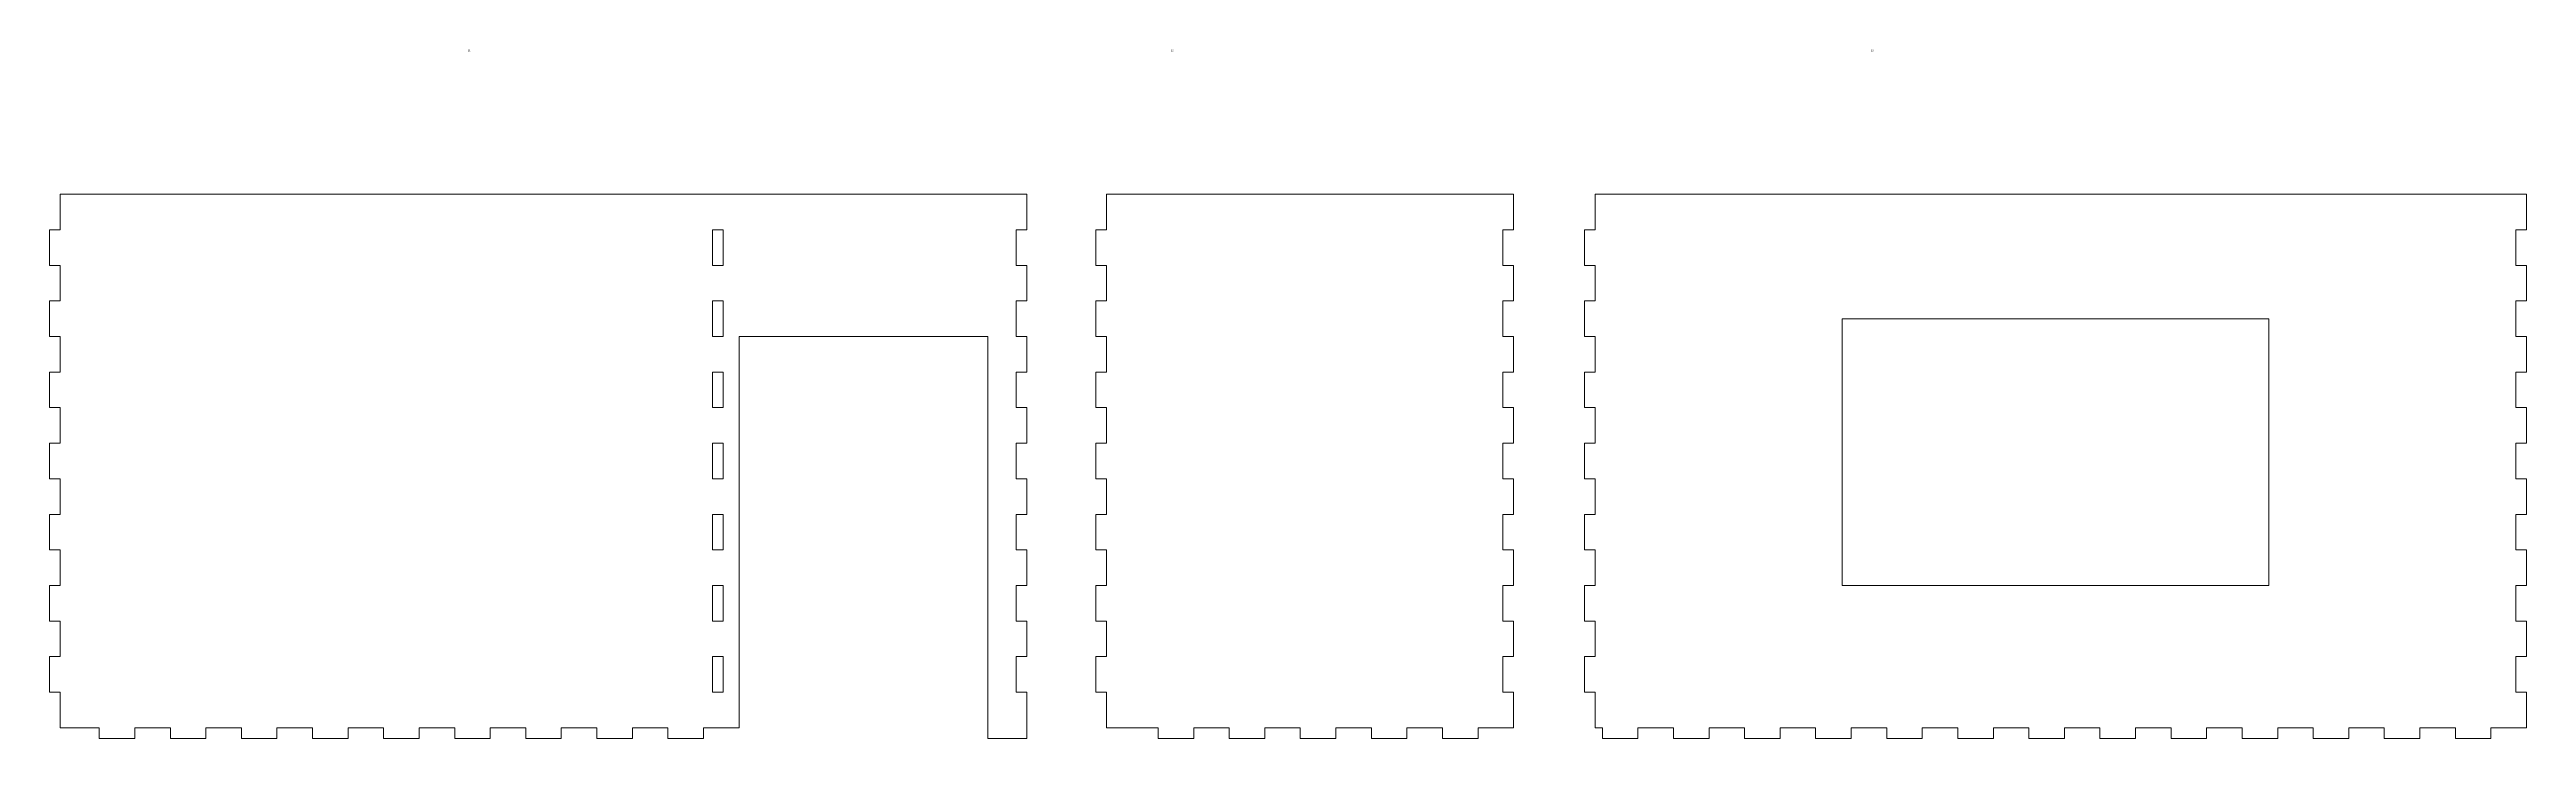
# Model space of a CAD drawing. Header units: millimetres. Extents: x -15307 to -8200, y 7864 to 9694.
# Drawn here: x -10444 to -9747, y 8051 to 8245 of the extents above; entities that cross this region are included whole.
import ezdxf

# ---------------------------------------------------------------- set-up
doc = ezdxf.new("R2010")
doc.units = ezdxf.units.MM
doc.layers.add('A-DETL-THIN', color=151, linetype='Continuous', lineweight=9)
doc.layers.add('G-ANNO-TEXT', color=231, linetype='Continuous', lineweight=9)
doc.styles.add('Arial', font='arial.ttf', dxfattribs={"height": 0.491766})

msp = doc.modelspace()

# ---------------------------------------------------------------- linework, layer by layer
at = {"layer": 'A-DETL-THIN'}
for p, q in [((-10440.64, 8204.42), (-10440.64, 8194.42)), ((-10168.64, 8204.42), (-10440.64, 8204.42)), ((-10440.64, 8194.42), (-10440.64, 8204.42)), ((-10168.64, 8204.42), (-10168.64, 8194.42)), ((-10168.64, 8194.42), (-10168.64, 8204.42)), ((-10146.21, 8204.42), (-10146.21, 8194.42)), ((-10146.21, 8204.42), (-10031.71, 8204.42)), ((-10146.21, 8194.42), (-10146.21, 8204.42)), ((-10031.71, 8204.42), (-10031.71, 8194.42)), ((-10031.71, 8194.42), (-10031.71, 8204.42)), ((-10008.71, 8204.42), (-10008.71, 8194.42)), ((-9746.71, 8204.42), (-10008.71, 8204.42)), ((-10008.71, 8194.42), (-10008.71, 8204.42)), ((-9746.71, 8204.42), (-9746.71, 8194.42)), ((-9746.71, 8194.42), (-9746.71, 8204.42)), ((-10440.64, 8194.42), (-10443.64, 8194.42)), ((-10443.64, 8194.42), (-10443.64, 8184.42)), ((-10254.14, 8194.42), (-10257.14, 8194.42)), ((-10257.14, 8194.42), (-10257.14, 8184.42)), ((-10254.14, 8194.42), (-10254.14, 8184.42)), ((-10168.64, 8194.42), (-10171.64, 8194.42)), ((-10171.64, 8194.42), (-10171.64, 8184.42)), ((-10146.21, 8194.42), (-10149.21, 8194.42)), ((-10149.21, 8194.42), (-10149.21, 8184.42)), ((-10031.71, 8194.42), (-10034.71, 8194.42)), ((-10034.71, 8194.42), (-10034.71, 8184.42)), ((-10008.71, 8194.42), (-10011.71, 8194.42)), ((-10011.71, 8194.42), (-10011.71, 8184.42)), ((-9746.71, 8194.42), (-9749.71, 8194.42)), ((-9749.71, 8194.42), (-9749.71, 8184.42)), ((-10440.64, 8184.42), (-10443.64, 8184.42)), ((-10440.64, 8174.42), (-10440.64, 8184.42)), ((-10254.14, 8184.42), (-10257.14, 8184.42)), ((-10168.64, 8184.42), (-10171.64, 8184.42)), ((-10168.64, 8174.42), (-10168.64, 8184.42)), ((-10146.21, 8184.42), (-10149.21, 8184.42)), ((-10146.21, 8174.42), (-10146.21, 8184.42)), ((-10031.71, 8184.42), (-10034.71, 8184.42)), ((-10031.71, 8174.42), (-10031.71, 8184.42)), ((-10008.71, 8184.42), (-10011.71, 8184.42)), ((-10008.71, 8174.42), (-10008.71, 8184.42)), ((-9746.71, 8184.42), (-9749.71, 8184.42)), ((-9746.71, 8174.42), (-9746.71, 8184.42)), ((-10440.64, 8174.42), (-10443.64, 8174.42)), ((-10443.64, 8174.42), (-10443.64, 8164.42)), ((-10254.14, 8174.42), (-10257.14, 8174.42)), ((-10257.14, 8174.42), (-10257.14, 8164.42)), ((-10254.14, 8174.42), (-10254.14, 8164.42)), ((-10168.64, 8174.42), (-10171.64, 8174.42)), ((-10171.64, 8174.42), (-10171.64, 8164.42)), ((-10146.21, 8174.42), (-10149.21, 8174.42)), ((-10149.21, 8174.42), (-10149.21, 8164.42)), ((-10031.71, 8174.42), (-10034.71, 8174.42)), ((-10034.71, 8174.42), (-10034.71, 8164.42)), ((-10008.71, 8174.42), (-10011.71, 8174.42)), ((-10011.71, 8174.42), (-10011.71, 8164.42)), ((-9819.21, 8169.42), (-9939.21, 8169.42)), ((-9939.21, 8169.42), (-9939.21, 8094.42)), ((-9819.21, 8094.42), (-9819.21, 8169.42)), ((-9746.71, 8174.42), (-9749.71, 8174.42)), ((-9749.71, 8174.42), (-9749.71, 8164.42)), ((-10440.64, 8164.42), (-10443.64, 8164.42)), ((-10440.64, 8154.42), (-10440.64, 8164.42)), ((-10254.14, 8164.42), (-10257.14, 8164.42)), ((-10249.64, 8164.42), (-10249.64, 8054.42)), ((-10249.64, 8164.42), (-10179.64, 8164.42)), ((-10179.64, 8164.42), (-10179.64, 8051.42)), ((-10168.64, 8164.42), (-10171.64, 8164.42)), ((-10168.64, 8154.42), (-10168.64, 8164.42)), ((-10146.21, 8164.42), (-10149.21, 8164.42)), ((-10146.21, 8154.42), (-10146.21, 8164.42)), ((-10031.71, 8164.42), (-10034.71, 8164.42)), ((-10031.71, 8154.42), (-10031.71, 8164.42)), ((-10008.71, 8164.42), (-10011.71, 8164.42)), ((-10008.71, 8154.42), (-10008.71, 8164.42)), ((-9746.71, 8164.42), (-9749.71, 8164.42)), ((-9746.71, 8154.42), (-9746.71, 8164.42)), ((-10440.64, 8154.42), (-10443.64, 8154.42)), ((-10443.64, 8154.42), (-10443.64, 8144.42)), ((-10254.14, 8154.42), (-10257.14, 8154.42)), ((-10257.14, 8154.42), (-10257.14, 8144.42)), ((-10254.14, 8154.42), (-10254.14, 8144.42)), ((-10168.64, 8154.42), (-10171.64, 8154.42)), ((-10171.64, 8154.42), (-10171.64, 8144.42)), ((-10146.21, 8154.42), (-10149.21, 8154.42)), ((-10149.21, 8154.42), (-10149.21, 8144.42)), ((-10031.71, 8154.42), (-10034.71, 8154.42)), ((-10034.71, 8154.42), (-10034.71, 8144.42)), ((-10008.71, 8154.42), (-10011.71, 8154.42)), ((-10011.71, 8154.42), (-10011.71, 8144.42)), ((-9746.71, 8154.42), (-9749.71, 8154.42)), ((-9749.71, 8154.42), (-9749.71, 8144.42)), ((-10440.64, 8144.42), (-10443.64, 8144.42)), ((-10440.64, 8134.42), (-10440.64, 8144.42)), ((-10254.14, 8144.42), (-10257.14, 8144.42)), ((-10168.64, 8144.42), (-10171.64, 8144.42)), ((-10168.64, 8134.42), (-10168.64, 8144.42)), ((-10146.21, 8144.42), (-10149.21, 8144.42)), ((-10146.21, 8134.42), (-10146.21, 8144.42)), ((-10031.71, 8144.42), (-10034.71, 8144.42)), ((-10031.71, 8134.42), (-10031.71, 8144.42)), ((-10008.71, 8144.42), (-10011.71, 8144.42)), ((-10008.71, 8134.42), (-10008.71, 8144.42)), ((-9746.71, 8144.42), (-9749.71, 8144.42)), ((-9746.71, 8134.42), (-9746.71, 8144.42)), ((-10440.64, 8134.42), (-10443.64, 8134.42)), ((-10443.64, 8134.42), (-10443.64, 8124.42)), ((-10254.14, 8134.42), (-10257.14, 8134.42)), ((-10257.14, 8134.42), (-10257.14, 8124.42)), ((-10254.14, 8134.42), (-10254.14, 8124.42)), ((-10168.64, 8134.42), (-10171.64, 8134.42)), ((-10171.64, 8134.42), (-10171.64, 8124.42)), ((-10146.21, 8134.42), (-10149.21, 8134.42)), ((-10149.21, 8134.42), (-10149.21, 8124.42)), ((-10031.71, 8134.42), (-10034.71, 8134.42)), ((-10034.71, 8134.42), (-10034.71, 8124.42)), ((-10008.71, 8134.42), (-10011.71, 8134.42)), ((-10011.71, 8134.42), (-10011.71, 8124.42)), ((-9746.71, 8134.42), (-9749.71, 8134.42)), ((-9749.71, 8134.42), (-9749.71, 8124.42)), ((-10440.64, 8124.42), (-10443.64, 8124.42)), ((-10440.64, 8114.42), (-10440.64, 8124.42)), ((-10254.14, 8124.42), (-10257.14, 8124.42)), ((-10168.64, 8124.42), (-10171.64, 8124.42)), ((-10168.64, 8114.42), (-10168.64, 8124.42)), ((-10146.21, 8124.42), (-10149.21, 8124.42)), ((-10146.21, 8114.42), (-10146.21, 8124.42)), ((-10031.71, 8124.42), (-10034.71, 8124.42)), ((-10031.71, 8114.42), (-10031.71, 8124.42)), ((-10008.71, 8124.42), (-10011.71, 8124.42)), ((-10008.71, 8114.42), (-10008.71, 8124.42)), ((-9746.71, 8124.42), (-9749.71, 8124.42)), ((-9746.71, 8114.42), (-9746.71, 8124.42)), ((-10440.64, 8114.42), (-10443.64, 8114.42)), ((-10443.64, 8114.42), (-10443.64, 8104.42)), ((-10254.14, 8114.42), (-10257.14, 8114.42)), ((-10257.14, 8114.42), (-10257.14, 8104.42)), ((-10254.14, 8114.42), (-10254.14, 8104.42)), ((-10168.64, 8114.42), (-10171.64, 8114.42)), ((-10171.64, 8114.42), (-10171.64, 8104.42)), ((-10146.21, 8114.42), (-10149.21, 8114.42)), ((-10149.21, 8114.42), (-10149.21, 8104.42)), ((-10031.71, 8114.42), (-10034.71, 8114.42)), ((-10034.71, 8114.42), (-10034.71, 8104.42)), ((-10008.71, 8114.42), (-10011.71, 8114.42)), ((-10011.71, 8114.42), (-10011.71, 8104.42)), ((-9746.71, 8114.42), (-9749.71, 8114.42)), ((-9749.71, 8114.42), (-9749.71, 8104.42)), ((-10440.64, 8104.42), (-10443.64, 8104.42)), ((-10440.64, 8094.42), (-10440.64, 8104.42)), ((-10254.14, 8104.42), (-10257.14, 8104.42)), ((-10168.64, 8104.42), (-10171.64, 8104.42)), ((-10168.64, 8094.42), (-10168.64, 8104.42)), ((-10146.21, 8104.42), (-10149.21, 8104.42)), ((-10146.21, 8094.42), (-10146.21, 8104.42)), ((-10031.71, 8104.42), (-10034.71, 8104.42)), ((-10031.71, 8094.42), (-10031.71, 8104.42)), ((-10008.71, 8104.42), (-10011.71, 8104.42)), ((-10008.71, 8094.42), (-10008.71, 8104.42)), ((-9746.71, 8104.42), (-9749.71, 8104.42)), ((-9746.71, 8094.42), (-9746.71, 8104.42)), ((-10440.64, 8094.42), (-10443.64, 8094.42)), ((-10443.64, 8094.42), (-10443.64, 8084.42)), ((-10254.14, 8094.42), (-10257.14, 8094.42)), ((-10257.14, 8094.42), (-10257.14, 8084.42)), ((-10254.14, 8094.42), (-10254.14, 8084.42)), ((-10168.64, 8094.42), (-10171.64, 8094.42)), ((-10171.64, 8094.42), (-10171.64, 8084.42)), ((-10146.21, 8094.42), (-10149.21, 8094.42)), ((-10149.21, 8094.42), (-10149.21, 8084.42)), ((-10031.71, 8094.42), (-10034.71, 8094.42)), ((-10034.71, 8094.42), (-10034.71, 8084.42)), ((-10008.71, 8094.42), (-10011.71, 8094.42)), ((-10011.71, 8094.42), (-10011.71, 8084.42)), ((-9939.21, 8094.42), (-9819.21, 8094.42)), ((-9746.71, 8094.42), (-9749.71, 8094.42)), ((-9749.71, 8094.42), (-9749.71, 8084.42)), ((-10440.64, 8084.42), (-10443.64, 8084.42)), ((-10440.64, 8074.42), (-10440.64, 8084.42)), ((-10254.14, 8084.42), (-10257.14, 8084.42)), ((-10168.64, 8084.42), (-10171.64, 8084.42)), ((-10168.64, 8074.42), (-10168.64, 8084.42)), ((-10146.21, 8084.42), (-10149.21, 8084.42)), ((-10146.21, 8074.42), (-10146.21, 8084.42)), ((-10031.71, 8084.42), (-10034.71, 8084.42)), ((-10031.71, 8074.42), (-10031.71, 8084.42)), ((-10008.71, 8084.42), (-10011.71, 8084.42)), ((-10008.71, 8074.42), (-10008.71, 8084.42)), ((-9746.71, 8084.42), (-9749.71, 8084.42)), ((-9746.71, 8074.42), (-9746.71, 8084.42)), ((-10440.64, 8074.42), (-10443.64, 8074.42)), ((-10443.64, 8074.42), (-10443.64, 8064.42)), ((-10254.14, 8074.42), (-10257.14, 8074.42)), ((-10257.14, 8074.42), (-10257.14, 8064.42)), ((-10254.14, 8074.42), (-10254.14, 8064.42)), ((-10168.64, 8074.42), (-10171.64, 8074.42)), ((-10171.64, 8074.42), (-10171.64, 8064.42)), ((-10146.21, 8074.42), (-10149.21, 8074.42)), ((-10149.21, 8074.42), (-10149.21, 8064.42)), ((-10031.71, 8074.42), (-10034.71, 8074.42)), ((-10034.71, 8074.42), (-10034.71, 8064.42)), ((-10008.71, 8074.42), (-10011.71, 8074.42)), ((-10011.71, 8074.42), (-10011.71, 8064.42)), ((-9746.71, 8074.42), (-9749.71, 8074.42)), ((-9749.71, 8074.42), (-9749.71, 8064.42)), ((-10440.64, 8064.42), (-10443.64, 8064.42)), ((-10440.64, 8054.42), (-10440.64, 8064.42)), ((-10254.14, 8064.42), (-10257.14, 8064.42)), ((-10168.64, 8064.42), (-10171.64, 8064.42)), ((-10168.64, 8051.42), (-10168.64, 8064.42)), ((-10146.21, 8064.42), (-10149.21, 8064.42)), ((-10146.21, 8054.42), (-10146.21, 8064.42)), ((-10031.71, 8064.42), (-10034.71, 8064.42)), ((-10031.71, 8054.42), (-10031.71, 8064.42)), ((-10008.71, 8064.42), (-10011.71, 8064.42)), ((-10008.71, 8054.42), (-10008.71, 8064.42)), ((-9746.71, 8064.42), (-9749.71, 8064.42)), ((-9746.71, 8054.42), (-9746.71, 8064.42)), ((-10429.64, 8054.42), (-10440.64, 8054.42)), ((-10429.64, 8054.42), (-10429.64, 8051.42)), ((-10419.64, 8051.42), (-10429.64, 8051.42)), ((-10419.64, 8054.42), (-10409.64, 8054.42)), ((-10419.64, 8054.42), (-10419.64, 8051.42)), ((-10409.64, 8054.42), (-10409.64, 8051.42)), ((-10399.64, 8051.42), (-10409.64, 8051.42)), ((-10399.64, 8054.42), (-10389.64, 8054.42)), ((-10399.64, 8054.42), (-10399.64, 8051.42)), ((-10389.64, 8054.42), (-10389.64, 8051.42)), ((-10379.64, 8051.42), (-10389.64, 8051.42)), ((-10379.64, 8054.42), (-10379.64, 8051.42)), ((-10379.64, 8054.42), (-10369.64, 8054.42)), ((-10369.64, 8054.42), (-10369.64, 8051.42)), ((-10359.64, 8051.42), (-10369.64, 8051.42)), ((-10359.64, 8054.42), (-10359.64, 8051.42)), ((-10359.64, 8054.42), (-10349.64, 8054.42)), ((-10349.64, 8054.42), (-10349.64, 8051.42)), ((-10339.64, 8051.42), (-10349.64, 8051.42)), ((-10339.64, 8054.42), (-10339.64, 8051.42)), ((-10339.64, 8054.42), (-10329.64, 8054.42)), ((-10329.64, 8054.42), (-10329.64, 8051.42)), ((-10319.64, 8051.42), (-10329.64, 8051.42)), ((-10319.64, 8054.42), (-10319.64, 8051.42)), ((-10319.64, 8054.42), (-10309.64, 8054.42)), ((-10309.64, 8054.42), (-10309.64, 8051.42)), ((-10299.64, 8051.42), (-10309.64, 8051.42)), ((-10299.64, 8054.42), (-10299.64, 8051.42)), ((-10299.64, 8054.42), (-10289.64, 8054.42)), ((-10289.64, 8054.42), (-10289.64, 8051.42)), ((-10279.64, 8051.42), (-10289.64, 8051.42)), ((-10279.64, 8054.42), (-10279.64, 8051.42)), ((-10279.64, 8054.42), (-10269.64, 8054.42)), ((-10269.64, 8054.42), (-10269.64, 8051.42)), ((-10259.64, 8051.42), (-10269.64, 8051.42)), ((-10249.64, 8054.42), (-10259.64, 8054.42)), ((-10259.64, 8054.42), (-10259.64, 8051.42)), ((-10259.64, 8054.42), (-10249.64, 8054.42)), ((-10179.64, 8051.42), (-10168.64, 8051.42)), ((-10146.21, 8054.42), (-10131.71, 8054.42)), ((-10131.71, 8054.42), (-10131.71, 8051.42)), ((-10121.71, 8051.42), (-10131.71, 8051.42)), ((-10121.71, 8054.42), (-10121.71, 8051.42)), ((-10121.71, 8054.42), (-10111.71, 8054.42)), ((-10111.71, 8054.42), (-10111.71, 8051.42)), ((-10101.71, 8051.42), (-10111.71, 8051.42)), ((-10101.71, 8054.42), (-10101.71, 8051.42)), ((-10101.71, 8054.42), (-10091.71, 8054.42)), ((-10091.71, 8054.42), (-10091.71, 8051.42)), ((-10081.71, 8051.42), (-10091.71, 8051.42)), ((-10081.71, 8054.42), (-10081.71, 8051.42)), ((-10081.71, 8054.42), (-10071.71, 8054.42)), ((-10071.71, 8054.42), (-10071.71, 8051.42)), ((-10061.71, 8051.42), (-10071.71, 8051.42)), ((-10061.71, 8054.42), (-10061.71, 8051.42)), ((-10061.71, 8054.42), (-10051.71, 8054.42)), ((-10051.71, 8054.42), (-10051.71, 8051.42)), ((-10041.71, 8051.42), (-10051.71, 8051.42)), ((-10031.71, 8054.42), (-10041.71, 8054.42)), ((-10041.71, 8054.42), (-10041.71, 8051.42)), ((-10041.71, 8054.42), (-10031.71, 8054.42)), ((-10006.71, 8054.42), (-10008.71, 8054.42)), ((-10006.71, 8054.42), (-10006.71, 8051.42)), ((-9996.71, 8051.42), (-10006.71, 8051.42)), ((-9996.71, 8054.42), (-9996.71, 8051.42)), ((-9996.71, 8054.42), (-9986.71, 8054.42)), ((-9986.71, 8054.42), (-9986.71, 8051.42)), ((-9976.71, 8051.42), (-9986.71, 8051.42)), ((-9976.71, 8054.42), (-9966.71, 8054.42)), ((-9976.71, 8054.42), (-9976.71, 8051.42)), ((-9966.71, 8054.42), (-9966.71, 8051.42)), ((-9956.71, 8051.42), (-9966.71, 8051.42)), ((-9956.71, 8054.42), (-9956.71, 8051.42)), ((-9956.71, 8054.42), (-9946.71, 8054.42)), ((-9946.71, 8054.42), (-9946.71, 8051.42)), ((-9936.71, 8051.42), (-9946.71, 8051.42)), ((-9936.71, 8054.42), (-9936.71, 8051.42)), ((-9936.71, 8054.42), (-9926.71, 8054.42)), ((-9926.71, 8054.42), (-9926.71, 8051.42)), ((-9916.71, 8051.42), (-9926.71, 8051.42)), ((-9916.71, 8054.42), (-9906.71, 8054.42)), ((-9916.71, 8054.42), (-9916.71, 8051.42)), ((-9906.71, 8054.42), (-9906.71, 8051.42)), ((-9896.71, 8051.42), (-9906.71, 8051.42)), ((-9896.71, 8054.42), (-9886.71, 8054.42)), ((-9896.71, 8054.42), (-9896.71, 8051.42)), ((-9886.71, 8054.42), (-9886.71, 8051.42)), ((-9876.71, 8051.42), (-9886.71, 8051.42)), ((-9876.71, 8054.42), (-9876.71, 8051.42)), ((-9876.71, 8054.42), (-9866.71, 8054.42)), ((-9866.71, 8054.42), (-9866.71, 8051.42)), ((-9856.71, 8051.42), (-9866.71, 8051.42)), ((-9856.71, 8054.42), (-9856.71, 8051.42)), ((-9856.71, 8054.42), (-9846.71, 8054.42)), ((-9846.71, 8054.42), (-9846.71, 8051.42)), ((-9836.71, 8051.42), (-9846.71, 8051.42)), ((-9836.71, 8054.42), (-9836.71, 8051.42)), ((-9836.71, 8054.42), (-9826.71, 8054.42)), ((-9826.71, 8054.42), (-9826.71, 8051.42)), ((-9816.71, 8051.42), (-9826.71, 8051.42)), ((-9816.71, 8054.42), (-9816.71, 8051.42)), ((-9816.71, 8054.42), (-9806.71, 8054.42)), ((-9806.71, 8054.42), (-9806.71, 8051.42)), ((-9796.71, 8051.42), (-9806.71, 8051.42)), ((-9796.71, 8054.42), (-9796.71, 8051.42)), ((-9796.71, 8054.42), (-9786.71, 8054.42)), ((-9786.71, 8054.42), (-9786.71, 8051.42)), ((-9776.71, 8051.42), (-9786.71, 8051.42)), ((-9776.71, 8054.42), (-9776.71, 8051.42)), ((-9776.71, 8054.42), (-9766.71, 8054.42)), ((-9766.71, 8054.42), (-9766.71, 8051.42)), ((-9756.71, 8051.42), (-9766.71, 8051.42)), ((-9746.71, 8054.42), (-9756.71, 8054.42)), ((-9756.71, 8054.42), (-9756.71, 8051.42)), ((-9756.71, 8054.42), (-9746.71, 8054.42))]:
    msp.add_line(p, q, dxfattribs=at)

# ---------------------------------------------------------------- texts
at = {"layer": 'G-ANNO-TEXT', "color": 7, "char_height": 0.492, "width": 0.912, "attachment_point": 1, "line_spacing_factor": 0.938532, "style": 'Arial'}
for s, insert in [('11', (-10325.97, 8245.1)), ('12', (-10128.13, 8245.1)), ('13', (-9931.18, 8245.1))]:
    msp.add_mtext(s, dxfattribs=dict(at, insert=insert))

doc.saveas('drawing.dxf')
